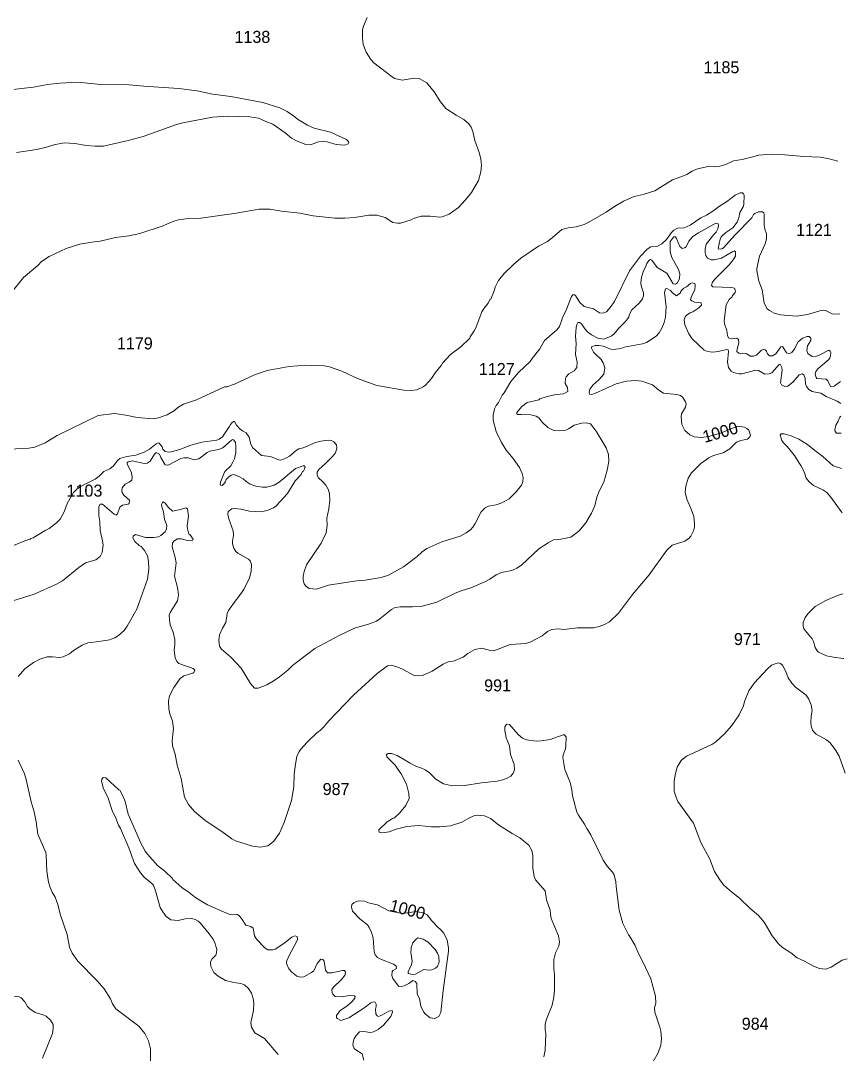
# Model space of a CAD drawing. Header units: kilometres. Extents: x 178.1 to 232.4, y 8228.7 to 8284.8.
# Drawn here: x 221.18 to 232.17, y 8251.47 to 8265.22 of the extents above; entities that cross this region are included whole.
import ezdxf

# ---------------------------------------------------------------- set-up
doc = ezdxf.new("R2010")
doc.units = ezdxf.units.KM
for name, color, linetype in [('1', 7, 'Continuous'), ('2', 7, 'Continuous'), ('21', 7, 'Continuous'), ('61', 7, 'Continuous')]:
    doc.layers.add(name, color=color, linetype=linetype)
doc.styles.add('dgn002', font='dgn002.shx')

msp = doc.modelspace()

# ---------------------------------------------------------------- linework, layer by layer
at = {"layer": '1', "color": 5, "linetype": 'Continuous', "lineweight": 13, "flags": 128}
for points in [[(229.3556, 8260.4304), (229.2322, 8260.4232), (229.0969, 8260.3851), (228.822, 8260.2598), (228.77, 8260.2462), (228.7421, 8260.2493), (228.7344, 8260.2745), (228.7464, 8260.3139), (228.7854, 8260.3676), (228.867, 8260.4395), (228.9316, 8260.5129), (228.9449, 8260.5983), (228.9228, 8260.667), (228.894, 8260.7084), (228.8233, 8260.7744), (228.7962, 8260.8093), (228.768, 8260.8617), (228.7678, 8260.8765), (228.8155, 8260.8958), (228.8634, 8260.8961), (228.9246, 8260.8864), (229.023, 8260.8469), (229.0602, 8260.8436), (229.1589, 8260.8576), (229.2025, 8260.8748), (229.4463, 8260.919), (229.4986, 8260.9377), (229.6259, 8261.021), (229.6652, 8261.0635), (229.7038, 8261.128), (229.734, 8261.2004), (229.7532, 8261.2747), (229.7614, 8261.4081), (229.7401, 8261.6023), (229.7503, 8261.648), (229.7703, 8261.6529), (229.82, 8261.6257), (229.8455, 8261.5957), (229.8971, 8261.5585), (229.9494, 8261.5978), (229.9575, 8261.6184), (229.997, 8261.6587), (230.0287, 8261.6752), (230.0854, 8261.7215), (230.1055, 8261.7307), (230.1398, 8261.7219), (230.1465, 8261.7002), (230.1432, 8261.6361), (230.0983, 8261.5529), (230.0859, 8261.5041), (230.0997, 8261.49), (230.1375, 8261.4706), (230.226, 8261.4642), (230.2306, 8261.4323), (230.1943, 8261.3949), (230.1144, 8261.3426), (230.0776, 8261.3305), (230.0294, 8261.3003), (230.0148, 8261.2771), (230.0019, 8261.2352), (230.0102, 8261.1696), (230.0611, 8261.0509), (230.1052, 8260.9859), (230.2636, 8260.8337), (230.3096, 8260.8168), (230.382, 8260.8074), (230.4521, 8260.817), (230.5607, 8260.8432), (230.5838, 8260.837), (230.5876, 8260.817), (230.5748, 8260.6748), (230.5909, 8260.6039), (230.6259, 8260.554), (230.6577, 8260.5357), (230.7319, 8260.521), (230.7671, 8260.5209), (230.9507, 8260.5684), (230.986, 8260.565), (231.0727, 8260.5161), (231.1302, 8260.5175), (231.1638, 8260.5309), (231.2611, 8260.6439), (231.2755, 8260.6456), (231.297, 8260.6031), (231.3035, 8260.5677), (231.281, 8260.3991), (231.293, 8260.3741), (231.3361, 8260.3501), (231.3761, 8260.3548), (231.4486, 8260.4106), (231.5288, 8260.5036), (231.5694, 8260.5202), (231.5924, 8260.5043), (231.6083, 8260.4577), (231.615, 8260.3859)], [(229.903, 8260.2457), (229.7265, 8260.2613), (229.6639, 8260.3027), (229.578, 8260.3729), (229.4362, 8260.4235), (229.3556, 8260.4304)], [(231.615, 8260.3859), (231.6254, 8260.3526), (231.6589, 8260.3092), (231.7028, 8260.2853), (231.8164, 8260.2603)], [(224.5183, 8254.2788), (224.5415, 8254.3017), (224.6197, 8254.4084), (224.6829, 8254.5508), (224.7775, 8254.8429), (224.8086, 8255.0232), (224.8153, 8255.1952), (224.8299, 8255.3286), (224.8515, 8255.4281), (224.8795, 8255.4939), (224.9009, 8255.5269), (224.9853, 8255.6211), (225.1143, 8255.7436), (225.1625, 8255.7789), (225.2086, 8255.8232), (225.2747, 8255.905), (225.6048, 8256.244), (225.9198, 8256.5309), (226.0564, 8256.6329), (226.109, 8256.6426), (226.1903, 8256.6178), (226.2562, 8256.5898), (226.4194, 8256.5033), (226.5188, 8256.508), (226.6472, 8256.5656), (226.7972, 8256.6584), (226.8599, 8256.6869), (226.9319, 8256.6976), (227.0609, 8256.752), (227.1211, 8256.7984), (227.2175, 8256.8503), (227.3083, 8256.8681), (227.4234, 8256.8405), (227.4705, 8256.8355), (227.6876, 8256.9177), (227.8956, 8256.9328), (227.96, 8256.9522), (228.1105, 8257.0347), (228.1843, 8257.0931), (228.2407, 8257.1184), (228.3258, 8257.1274), (228.3986, 8257.1198), (228.5829, 8257.1399), (228.7962, 8257.1416), (228.8676, 8257.156), (228.9402, 8257.1839), (229.0068, 8257.222), (229.1256, 8257.334), (229.3117, 8257.5837), (229.5364, 8257.8467), (229.7681, 8258.1752), (229.8395, 8258.2396), (230.0091, 8258.2925), (230.0726, 8258.3358), (230.079, 8258.3522), (230.0899, 8258.3594), (230.1219, 8258.4287), (230.1352, 8258.4839), (230.1381, 8258.5271), (230.1289, 8258.6197), (230.0939, 8258.7201), (230.035, 8258.8511), (230.014, 8258.9458), (230.0204, 8259.0247), (230.0545, 8259.1316), (230.0973, 8259.2023), (230.222, 8259.3251), (230.3263, 8259.4039), (230.3886, 8259.4327), (230.5178, 8259.4672), (230.6075, 8259.5234), (230.697, 8259.6116), (230.7516, 8259.6317), (230.8406, 8259.6512), (230.8739, 8259.68), (230.8805, 8259.7027), (230.8575, 8259.7719), (230.835, 8259.793), (230.7998, 8259.8112), (230.7107, 8259.8223), (230.4836, 8259.7287), (230.324, 8259.6873), (230.2296, 8259.6725), (230.1342, 8259.683), (230.0759, 8259.7094), (230.0101, 8259.7654), (229.9688, 8259.8467), (229.9591, 8259.9457), (229.9651, 8259.9852), (230.0178, 8260.0775), (230.0247, 8260.1192), (230.0184, 8260.1466), (229.9804, 8260.2031), (229.949, 8260.2309), (229.903, 8260.2457)], [(231.8164, 8260.2603), (231.8889, 8260.2193), (232.0336, 8260.155)], [(232.0336, 8260.155), (232.0807, 8260.1242), (232.0815, 8260.1237)], [(232.0835, 8259.9574), (232.0697, 8259.9434), (232.048, 8259.8895), (232.0153, 8259.8351), (232.0017, 8259.7763), (232.0068, 8259.7506), (232.0248, 8259.7317), (232.0807, 8259.7308), (232.0862, 8259.7307)], [(221.8278, 8256.796), (221.8811, 8256.8374), (221.9958, 8256.9095), (222.0698, 8256.9409), (222.2146, 8256.9575), (222.3594, 8256.9826), (222.4276, 8257.0086), (222.4804, 8257.038), (222.5531, 8257.1048), (222.5928, 8257.1617), (222.7234, 8257.3876), (222.7737, 8257.5395), (222.8648, 8257.786), (222.8794, 8257.9185), (222.8764, 8258.0205), (222.8623, 8258.0962), (222.8252, 8258.167), (222.778, 8258.2239), (222.7519, 8258.2373), (222.6965, 8258.288), (222.6695, 8258.3355), (222.672, 8258.3597), (222.705, 8258.3822), (222.8392, 8258.3432), (222.947, 8258.3416), (223.01, 8258.3494), (223.0425, 8258.3679), (223.0972, 8258.4161), (223.1181, 8258.4586), (223.1215, 8258.5014), (223.0898, 8258.5868), (223.0758, 8258.6823), (223.0544, 8258.7481), (223.0509, 8258.7819), (223.0618, 8258.808), (223.0744, 8258.8148), (223.0968, 8258.799), (223.1451, 8258.7393), (223.1983, 8258.6926), (223.3019, 8258.7135), (223.3733, 8258.7361), (223.3945, 8258.7214), (223.4078, 8258.6239), (223.3901, 8258.4959), (223.3937, 8258.4571), (223.4155, 8258.3875), (223.4283, 8258.38), (223.47, 8258.3218), (223.4648, 8258.3079), (223.4079, 8258.2989), (223.3109, 8258.3264), (223.2636, 8258.325), (223.212, 8258.2947), (223.1959, 8258.2658), (223.1929, 8258.2168), (223.2319, 8258.0775), (223.2433, 8258.0058), (223.2236, 8257.8255), (223.2618, 8257.6782), (223.2745, 8257.5804), (223.2611, 8257.4989), (223.1635, 8257.3455), (223.1529, 8257.3104), (223.1544, 8257.2461), (223.1658, 8257.1802), (223.2052, 8257.0814), (223.2266, 8256.9836), (223.2285, 8256.9169), (223.2187, 8256.8454), (223.2306, 8256.7414), (223.2555, 8256.6904), (223.2825, 8256.6664), (223.473, 8256.5986), (223.4932, 8256.5763), (223.4802, 8256.546), (223.4665, 8256.5355), (223.3462, 8256.4998), (223.2995, 8256.4666), (223.2131, 8256.3482), (223.1557, 8256.2362), (223.143, 8256.1655), (223.148, 8256.0628), (223.1613, 8255.9969), (223.1956, 8255.8989), (223.2086, 8255.8018), (223.1924, 8255.6363), (223.197, 8255.5714), (223.2301, 8255.461), (223.2568, 8255.3155), (223.3126, 8255.1344), (223.3568, 8254.889), (223.4093, 8254.7902), (223.4875, 8254.6984), (223.63, 8254.5761), (223.8507, 8254.429)], [(221.6954, 8256.745), (221.7442, 8256.756), (221.8278, 8256.796)], [(221.1463, 8256.4948), (221.233, 8256.5933), (221.3467, 8256.6781)], [(221.3467, 8256.6781), (221.4343, 8256.7225), (221.5299, 8256.7528), (221.599, 8256.7547), (221.6954, 8256.745)], [(222.9027, 8251.3329), (222.9042, 8251.5403), (222.8782, 8251.6449), (222.8269, 8251.7444), (222.7473, 8251.8419), (222.4407, 8252.0733), (222.4006, 8252.1395), (222.3741, 8252.2052), (222.2891, 8252.3363), (222.1927, 8252.4445), (221.937, 8252.7084), (221.86, 8252.8143), (221.8276, 8252.8941), (221.7969, 8253.0629), (221.7021, 8253.3295), (221.6711, 8253.4602), (221.6364, 8253.559), (221.5982, 8253.6226), (221.57, 8253.6884), (221.5492, 8253.7575), (221.526, 8253.9056), (221.5183, 8254.1172), (221.5118, 8254.1534), (221.4067, 8254.397), (221.3836, 8254.5607), (221.3555, 8254.6933), (221.3157, 8254.8265), (221.2518, 8255.1245), (221.2301, 8255.1977), (221.1429, 8255.3787)], [(223.8507, 8254.429), (223.9842, 8254.3315), (224.0318, 8254.3073), (224.2581, 8254.2347), (224.3626, 8254.2233)], [(224.3626, 8254.2233), (224.4629, 8254.2422), (224.5183, 8254.2788)], [(225.8142, 8253.4796), (225.9211, 8253.4568), (226.0717, 8253.377), (226.2522, 8253.3417), (226.3568, 8253.3515), (226.4275, 8253.3656), (226.5294, 8253.3504), (226.581, 8253.3226), (226.6457, 8253.2423), (226.7247, 8253.1583), (226.7608, 8253.1286), (226.8019, 8253.0777), (226.8482, 8252.9847), (226.8668, 8252.8846), (226.8677, 8252.8389), (226.7974, 8252.317), (226.764, 8252.0243), (226.736, 8251.97), (226.6827, 8251.9437), (226.6244, 8251.9536), (226.5617, 8251.9996), (226.5317, 8252.0332), (226.4994, 8252.1091), (226.4795, 8252.2078), (226.4511, 8252.2695), (226.4443, 8252.4082), (226.4226, 8252.4376), (226.3926, 8252.4487), (226.3396, 8252.407), (226.2749, 8252.3761), (226.2357, 8252.3684), (226.1993, 8252.3723), (226.1257, 8252.4755), (226.1124, 8252.5155), (226.1161, 8252.5679), (226.1262, 8252.5809), (226.176, 8252.609), (226.1713, 8252.6377), (226.1363, 8252.6679), (225.9527, 8252.737), (225.9231, 8252.7568), (225.8931, 8252.7902), (225.8793, 8252.8302), (225.8631, 8253.0182), (225.844, 8253.0875), (225.8134, 8253.1551), (225.7891, 8253.1901), (225.6881, 8253.2697), (225.5901, 8253.372), (225.5774, 8253.4239), (225.5827, 8253.4585), (225.6061, 8253.4828), (225.644, 8253.5007), (225.6802, 8253.5072), (225.7501, 8253.5041), (225.8142, 8253.4796)], [(220.5167, 8252.1216), (220.5564, 8252.1391), (220.7388, 8252.1775), (220.8715, 8252.2301), (221.0154, 8252.2414), (221.0855, 8252.2397), (221.1562, 8252.2298), (221.1823, 8252.2166), (221.2309, 8252.1649), (221.2694, 8252.1039), (221.2995, 8252.0711), (221.3696, 8252.0246), (221.4772, 8251.9918), (221.5177, 8251.973), (221.5763, 8251.9217), (221.6102, 8251.8644), (221.6104, 8251.8086), (221.6017, 8251.7429), (221.4687, 8251.4145)]]:
    msp.add_lwpolyline(points, dxfattribs=at)
at = {"layer": '2', "color": 3, "linetype": 'Continuous', "lineweight": 0, "flags": 128}
for points in [[(225.783, 8265.2599), (225.7357, 8265.1434), (225.7224, 8265.0928), (225.7223, 8264.9866), (225.7324, 8264.9011), (225.7711, 8264.798), (225.832, 8264.6998), (225.8726, 8264.6551), (226.1161, 8264.4682), (226.1541, 8264.4464), (226.2499, 8264.4253), (226.4109, 8264.4531), (226.4766, 8264.4498), (226.5781, 8264.3921), (226.6764, 8264.2709), (226.7613, 8264.1364), (226.8327, 8264.0469), (226.9694, 8263.9581), (227.0698, 8263.9024), (227.1375, 8263.8426), (227.1655, 8263.8006), (227.19, 8263.7418), (227.216, 8263.6221), (227.2738, 8263.4619), (227.2942, 8263.3777), (227.304, 8263.2916), (227.2972, 8263.2057), (227.2666, 8263.09), (227.1723, 8262.9306), (227.0923, 8262.834), (226.9977, 8262.733), (226.8732, 8262.6419), (226.782, 8262.6055), (226.746, 8262.6014), (226.6216, 8262.6177), (226.5024, 8262.6144), (226.4022, 8262.586), (226.3693, 8262.5697), (226.2259, 8262.5224), (226.1865, 8262.5224), (226.1278, 8262.5337), (226.0243, 8262.5967), (225.9137, 8262.6292), (225.8052, 8262.6277), (225.6162, 8262.5965), (225.4859, 8262.5883), (225.3542, 8262.5916)], [(221.9372, 8264.4005), (221.6975, 8264.3858), (221.5322, 8264.3659), (221.349, 8264.3331), (221.0716, 8264.3031)], [(222.6179, 8264.3642), (222.238, 8264.3661), (221.9372, 8264.4005)], [(223.7287, 8264.2408), (223.5258, 8264.282), (223.2785, 8264.3164), (222.8141, 8264.3446), (222.6179, 8264.3642)], [(221.12, 8263.4638), (221.3931, 8263.5036), (221.5193, 8263.534), (221.619, 8263.5672), (221.758, 8263.5921), (221.8962, 8263.5808), (222.0535, 8263.5544), (222.1621, 8263.548), (222.2802, 8263.5497), (222.608, 8263.6236), (222.8055, 8263.6779), (223.2493, 8263.8356), (223.3316, 8263.857), (223.7286, 8263.9313), (223.9248, 8263.9477), (224.2225, 8263.9394), (224.3402, 8263.9194), (224.4384, 8263.8738), (224.5304, 8263.8405), (224.6934, 8263.7255), (224.777, 8263.6557), (224.8544, 8263.6156), (224.9693, 8263.5716), (225.0323, 8263.5662), (225.1374, 8263.6031), (225.1903, 8263.6086), (225.2541, 8263.6038), (225.3706, 8263.5708), (225.4859, 8263.5628), (225.5323, 8263.5777), (225.5407, 8263.5981), (225.5344, 8263.6118), (225.5085, 8263.6345), (225.2979, 8263.7341), (225.0803, 8263.7851), (224.9923, 8263.8255), (224.8599, 8263.9064), (224.8218, 8263.9395), (224.7197, 8264.0086), (224.6225, 8264.0596), (224.3988, 8264.1303), (223.9723, 8264.209), (223.7287, 8264.2408)], [(227.7292, 8261.9714), (227.8296, 8262.0569), (228.0623, 8262.2158), (228.1819, 8262.2808), (228.2459, 8262.327), (228.3728, 8262.437), (228.4555, 8262.4631), (228.564, 8262.475), (228.6706, 8262.5052), (228.7315, 8262.5346), (228.9637, 8262.6692), (229.0746, 8262.7464), (229.1926, 8262.8156), (229.3369, 8262.8762), (229.456, 8262.9029), (229.6078, 8262.9543), (229.8426, 8263.1009), (229.9557, 8263.138), (230.0374, 8263.1723), (230.1066, 8263.2132), (230.1774, 8263.2457), (230.3185, 8263.2762), (230.4166, 8263.2746), (230.4758, 8263.2829), (230.5518, 8263.3053), (230.6537, 8263.3535), (230.7726, 8263.372), (230.9127, 8263.4035), (230.9895, 8263.4291), (231.1573, 8263.4408), (231.3397, 8263.4324), (231.5919, 8263.408), (231.8084, 8263.4013), (231.9078, 8263.3847), (232.0434, 8263.3459)], [(232.0674, 8261.3156), (232.0003, 8261.3129), (231.9694, 8261.3187), (231.8773, 8261.3619), (231.8571, 8261.3651), (231.8041, 8261.3583), (231.6406, 8261.3091), (231.4937, 8261.2879), (231.2793, 8261.3046), (231.1962, 8261.3276), (231.1337, 8261.3596), (231.103, 8261.3851), (231.0632, 8261.4604), (231.0352, 8261.6375), (230.9919, 8261.7522), (230.9647, 8261.8871), (230.9649, 8261.9213), (231.0009, 8262.0839), (231.0749, 8262.2492), (231.093, 8262.3163), (231.0929, 8262.3815), (231.0726, 8262.4435), (231.0636, 8262.4954), (231.0632, 8262.6415), (231.0577, 8262.6614), (231.0411, 8262.6749), (230.9868, 8262.6755), (230.9402, 8262.6526), (230.9232, 8262.6369), (230.8983, 8262.5944), (230.6755, 8262.3648), (230.5219, 8262.1948), (230.5006, 8262.1807), (230.4573, 8262.176), (230.4531, 8262.1879), (230.4771, 8262.3104), (230.4918, 8262.3397), (230.5538, 8262.3991), (230.647, 8262.4632), (230.7059, 8262.5382), (230.7274, 8262.5942), (230.7405, 8262.6643), (230.7852, 8262.7413), (230.795, 8262.7726), (230.7957, 8262.8961), (230.7901, 8262.9138), (230.7741, 8262.9279), (230.7438, 8262.9286), (230.6761, 8262.8955), (230.5646, 8262.8055), (230.4698, 8262.7476), (230.3829, 8262.6811), (230.2974, 8262.6299), (230.2201, 8262.5938), (230.0785, 8262.4977), (230.0009, 8262.4612), (229.9103, 8262.4548), (229.8602, 8262.4294), (229.8297, 8262.398), (229.7659, 8262.3048), (229.7016, 8262.2504), (229.636, 8262.2128), (229.5568, 8262.2064), (229.5086, 8262.1754), (229.4196, 8262.085), (229.2714, 8261.8871), (229.0713, 8261.4816), (229.0174, 8261.3999), (228.9666, 8261.3426), (228.9209, 8261.3252), (228.8753, 8261.3306), (228.793, 8261.3818), (228.6716, 8261.4149), (228.6139, 8261.4663), (228.5538, 8261.5621), (228.542, 8261.5711), (228.5185, 8261.5721), (228.5029, 8261.5492), (228.4317, 8261.3643), (228.3816, 8261.2635), (228.3408, 8261.1497), (228.3084, 8261.1024), (228.1443, 8260.9641), (228.08, 8260.8513), (227.9767, 8260.7241), (227.9507, 8260.6824), (227.7985, 8260.5363), (227.6937, 8260.415), (227.6056, 8260.2679), (227.5787, 8260.2338), (227.5294, 8260.1359), (227.5019, 8260.0996), (227.4792, 8260.0557), (227.4602, 8259.9697), (227.4587, 8259.9027)], [(224.3483, 8262.7086), (224.0162, 8262.6525), (223.5711, 8262.5897)], [(225.3542, 8262.5916), (225.0645, 8262.6228), (224.8874, 8262.6554), (224.6467, 8262.6824), (224.4903, 8262.7117), (224.3483, 8262.7086)], [(223.5711, 8262.5897), (223.3743, 8262.5799), (223.2763, 8262.5683), (223.2119, 8262.549), (223.0604, 8262.4817), (222.7641, 8262.3877), (222.616, 8262.3564), (222.4382, 8262.3333), (222.2359, 8262.2847), (222.1215, 8262.2721), (221.9628, 8262.2424), (221.7837, 8262.1877), (221.5584, 8262.0798), (221.4565, 8262.0131), (221.4047, 8261.9595), (221.2139, 8261.8014), (221.0497, 8261.5963)], [(229.926, 8261.9067), (229.8373, 8262.0677), (229.8127, 8262.1399), (229.8143, 8262.2781), (229.8617, 8262.3408), (229.883, 8262.341), (229.8989, 8262.3178), (229.9431, 8262.2125), (229.972, 8262.1882), (230.0061, 8262.1931), (230.0246, 8262.2081), (230.0631, 8262.2859), (230.1154, 8262.3462), (230.1889, 8262.3952), (230.4225, 8262.522), (230.4421, 8262.5206), (230.4515, 8262.5127), (230.4574, 8262.4934), (230.449, 8262.4471), (230.4233, 8262.4045), (230.3935, 8262.374), (230.2934, 8262.242), (230.2769, 8262.1781), (230.2769, 8262.1267), (230.2857, 8262.0932), (230.3111, 8262.0556), (230.3567, 8262.037), (230.3968, 8262.0352), (230.497, 8262.0556), (230.6451, 8262.1475), (230.669, 8262.1536), (230.6812, 8262.1407), (230.6829, 8262.0865), (230.6529, 8262.0364), (230.5971, 8261.9672), (230.4018, 8261.775), (230.3715, 8261.7274), (230.3622, 8261.6958), (230.3793, 8261.6785), (230.6312, 8261.6678), (230.6677, 8261.6582), (230.6833, 8261.6171), (230.678, 8261.5996), (230.6435, 8261.5589), (230.638, 8261.5444), (230.5977, 8261.5067), (230.5601, 8261.4367), (230.5319, 8261.2279), (230.5341, 8261.1834), (230.5675, 8261.0951), (230.5765, 8261.0246), (230.5929, 8260.9952), (230.6338, 8260.9851), (230.6957, 8260.9948), (230.7241, 8260.9766), (230.7257, 8260.9331), (230.6983, 8260.8312), (230.7008, 8260.8146), (230.7261, 8260.7934), (230.7499, 8260.7862), (230.8098, 8260.7903), (230.8328, 8260.7834), (230.8784, 8260.753), (230.921, 8260.7527), (230.96, 8260.7666), (231.023, 8260.8274), (231.048, 8260.8429), (231.0769, 8260.8394), (231.0946, 8260.8185), (231.1081, 8260.7843), (231.1347, 8260.7605), (231.1729, 8260.758), (231.2169, 8260.7864), (231.2862, 8260.8799), (231.3013, 8260.8827), (231.3105, 8260.8772), (231.3595, 8260.798), (231.3926, 8260.7911), (231.415, 8260.7936), (231.4313, 8260.8034), (231.4674, 8260.852), (231.5134, 8260.9457), (231.575, 8260.9922), (231.6365, 8261.0157), (231.6601, 8261.0161), (231.6851, 8260.9936), (231.6841, 8260.9616), (231.6378, 8260.8922), (231.6297, 8260.8233), (231.6447, 8260.791), (231.7005, 8260.7515), (231.7604, 8260.753), (231.7969, 8260.7658), (231.9215, 8260.8335), (231.9403, 8260.8221)], [(227.0358, 8257.6321), (227.162, 8257.6706), (227.3583, 8257.7554), (227.4176, 8257.7869), (227.498, 8257.8432), (227.572, 8257.8744), (227.7087, 8257.9042), (227.7751, 8257.9328), (227.8362, 8257.9733), (228.0673, 8258.1892), (228.1893, 8258.2714), (228.264, 8258.3091), (228.3607, 8258.3193), (228.4926, 8258.3461), (228.5971, 8258.4249), (228.6926, 8258.5387), (228.7685, 8258.6635), (228.8117, 8258.763), (228.8407, 8258.8791), (228.8692, 8258.9598), (228.9316, 8259.0783), (228.976, 8259.2355), (228.9993, 8259.3547), (228.9944, 8259.4443), (228.9631, 8259.5365), (228.829, 8259.7584), (228.7533, 8259.8539), (228.6949, 8259.8657), (228.6379, 8259.8628), (228.5369, 8259.8343), (228.4621, 8259.7881), (228.4243, 8259.7718), (228.3459, 8259.7604), (228.2656, 8259.7674), (228.1858, 8259.8066), (228.1172, 8259.8707), (228.0661, 8259.9331), (228.034, 8259.9574), (227.9604, 8259.9718), (227.834, 8259.9791), (227.7873, 8259.976), (227.7734, 8259.9868), (227.7738, 8260.0043), (227.8356, 8260.0813), (227.9115, 8260.1356), (228.0665, 8260.175), (228.0795, 8260.1848), (228.1796, 8260.2192), (228.2742, 8260.2393), (228.3897, 8260.2519), (228.4138, 8260.2602), (228.4524, 8260.2855), (228.4478, 8260.338), (228.4185, 8260.3905), (228.42, 8260.4608), (228.4286, 8260.4795), (228.4666, 8260.518), (228.5361, 8260.5603), (228.5728, 8260.6049), (228.5763, 8260.6742), (228.555, 8260.775), (228.5616, 8260.9241), (228.555, 8261.0186), (228.564, 8261.1336), (228.5743, 8261.1745), (228.5877, 8261.2001), (228.6121, 8261.2021), (228.6361, 8261.1849), (228.678, 8261.1174), (228.7163, 8261.0789), (228.7696, 8261.039), (228.8523, 8260.9921), (228.9333, 8260.9804), (229.0289, 8261.0196), (229.0662, 8261.0471), (229.1334, 8261.1319), (229.215, 8261.2089), (229.2638, 8261.275), (229.2702, 8261.3041), (229.3045, 8261.3706), (229.4027, 8261.4592), (229.4466, 8261.5177), (229.4569, 8261.5579), (229.4569, 8261.5966), (229.429, 8261.6896), (229.4241, 8261.7291), (229.4316, 8261.8046), (229.4571, 8261.887), (229.4802, 8261.9272), (229.5012, 8261.9851), (229.5313, 8262.0255), (229.5523, 8262.0382), (229.5707, 8262.0329), (229.6401, 8261.935), (229.7707, 8261.8577)], [(227.53, 8261.7592), (227.6074, 8261.8534), (227.7292, 8261.9714)], [(229.7707, 8261.8577), (229.8529, 8261.7156), (229.8846, 8261.7102), (229.9097, 8261.7296), (229.9359, 8261.7882)], [(229.9359, 8261.7882), (229.9408, 8261.8475), (229.926, 8261.9067)], [(227.4177, 8261.5061), (227.4273, 8261.514), (227.47, 8261.6099), (227.4888, 8261.6729), (227.53, 8261.7592)], [(221.0256, 8259.5167), (221.2872, 8259.5316), (221.3669, 8259.5448), (221.5053, 8259.6024), (221.6649, 8259.7008), (222.2077, 8259.965), (222.4236, 8259.9908), (222.5777, 8259.9695), (222.7252, 8259.9384), (222.9445, 8259.9217), (223.011, 8259.9335), (223.1268, 8259.9755), (223.2224, 8260.0328), (223.2681, 8260.0714), (223.3428, 8260.1145), (223.5153, 8260.1746), (223.8897, 8260.3442), (223.9196, 8260.3469), (224.0192, 8260.3828), (224.2859, 8260.5076), (224.4549, 8260.5635), (224.7497, 8260.6161), (224.9676, 8260.6327), (225.0473, 8260.6295), (225.0862, 8260.6359), (225.2138, 8260.6264), (225.2824, 8260.6125), (225.4457, 8260.5537), (225.6564, 8260.4567), (225.9132, 8260.363), (226.2711, 8260.3016), (226.3698, 8260.2971), (226.4457, 8260.3051), (226.5281, 8260.3461), (226.5584, 8260.3695), (226.6391, 8260.4554), (226.6868, 8260.534), (226.7685, 8260.6305), (226.7846, 8260.6588), (226.8915, 8260.7764), (227.0302, 8260.8789), (227.1519, 8260.9949), (227.156, 8261.0111), (227.2093, 8261.0891), (227.2302, 8261.1305), (227.311, 8261.3444), (227.3383, 8261.3926), (227.3948, 8261.4596), (227.4177, 8261.5061)], [(231.9403, 8260.8221), (231.9486, 8260.8013), (231.9473, 8260.7602), (231.9373, 8260.7316), (231.9211, 8260.7086)], [(231.9211, 8260.7086), (231.7784, 8260.5838), (231.7514, 8260.548)], [(231.7514, 8260.548), (231.7435, 8260.511), (231.7542, 8260.4703), (231.7643, 8260.4584), (231.888, 8260.4483), (231.9085, 8260.4273), (231.9436, 8260.3522), (231.9616, 8260.3467), (231.993, 8260.3543), (232.0781, 8260.4153)], [(227.8466, 8259.1921), (227.8586, 8259.1415), (227.853, 8259.0866), (227.8359, 8259.04), (227.7661, 8258.95), (227.6729, 8258.8564), (227.5745, 8258.802), (227.4999, 8258.7761), (227.4001, 8258.7592), (227.3539, 8258.7353), (227.2997, 8258.6844), (227.2228, 8258.5287), (227.1904, 8258.4799), (227.157, 8258.4448), (227.1015, 8258.4025), (227.0225, 8258.3614), (226.7757, 8258.2839), (226.5795, 8258.1974), (226.5167, 8258.1531), (226.448, 8258.0881), (226.2687, 8257.9531), (226.0699, 8257.8421), (225.9691, 8257.8099), (225.7565, 8257.7723), (225.6413, 8257.7639), (225.2693, 8257.7065), (225.1106, 8257.6537), (225.0134, 8257.6627), (224.9688, 8257.6944), (224.9486, 8257.7268), (224.9356, 8257.7747), (224.9339, 8257.8254), (224.9455, 8257.8912), (224.9796, 8257.9769), (225.174, 8258.2675), (225.2401, 8258.4048), (225.2514, 8258.5029), (225.2479, 8258.5993), (225.2748, 8258.7215), (225.2876, 8258.8387), (225.2828, 8258.9162), (225.2689, 8258.9749), (225.2333, 8259.0394), (225.1911, 8259.0882), (225.1371, 8259.1346), (225.1216, 8259.1646), (225.1185, 8259.2093), (225.1401, 8259.2457), (225.2317, 8259.3242), (225.3204, 8259.4148), (225.3633, 8259.4699), (225.3813, 8259.53), (225.3763, 8259.5726), (225.3425, 8259.6149), (225.31, 8259.632), (225.2665, 8259.6384), (225.1692, 8259.6254), (225.0962, 8259.6048), (224.9341, 8259.5344), (224.8764, 8259.5199), (224.8397, 8259.4983), (224.7538, 8259.4258), (224.7049, 8259.3966), (224.6388, 8259.3722), (224.6043, 8259.374), (224.4978, 8259.4196), (224.3819, 8259.4347), (224.2598, 8259.5394), (224.2338, 8259.5972), (224.2137, 8259.676), (224.1772, 8259.7363), (224.127, 8259.7597), (224.0949, 8259.7846), (224.0491, 8259.835), (224.0214, 8259.8835), (224.0107, 8259.8854), (223.9894, 8259.8739), (223.9653, 8259.8454), (223.9506, 8259.8125), (223.8608, 8259.6821), (223.816, 8259.6486), (223.7846, 8259.6358), (223.5858, 8259.6122), (223.4395, 8259.5689), (223.2921, 8259.5134), (223.1791, 8259.4822), (223.1454, 8259.4789), (223.0968, 8259.486), (223.0694, 8259.515), (223.0573, 8259.5497), (223.021, 8259.5972), (223.0051, 8259.6018), (222.9779, 8259.5868), (222.8898, 8259.5148), (222.8177, 8259.4755)], [(227.4587, 8259.9027), (227.5001, 8259.7532), (227.5717, 8259.6036), (227.6329, 8259.5018), (227.7257, 8259.3927)], [(223.6944, 8259.4886), (223.8095, 8259.5119), (223.864, 8259.5354), (223.9786, 8259.638), (223.9992, 8259.6451), (224.0127, 8259.6376), (224.0332, 8259.6064), (224.04, 8259.5504), (224.0384, 8259.4714), (224.0187, 8259.3891), (224.0005, 8259.3424), (223.9708, 8259.2963), (223.8941, 8259.2177), (223.8767, 8259.1902), (223.8326, 8259.0758), (223.831, 8259.0437), (223.8383, 8259.0361), (223.8553, 8259.0333), (223.8946, 8259.0753), (223.8972, 8259.0918), (223.9066, 8259.0977), (223.9118, 8259.1133), (223.9457, 8259.149), (223.9775, 8259.1697), (224.0088, 8259.1778), (224.0687, 8259.1582), (224.1348, 8259.1236), (224.1756, 8259.0868), (224.2309, 8259.0512), (224.3044, 8259.0242), (224.3908, 8259.0099), (224.4508, 8259.0099), (224.5488, 8259.0388), (224.6167, 8259.0794), (224.8329, 8259.2596), (224.9321, 8259.2944), (224.9476, 8259.2938), (224.9583, 8259.2787), (224.9383, 8259.2257), (224.9264, 8259.2191), (224.9053, 8259.1792), (224.8269, 8259.0937), (224.7247, 8258.9275), (224.5733, 8258.763), (224.5377, 8258.7369), (224.4681, 8258.7065), (224.3815, 8258.6841), (224.2217, 8258.6937), (224.1032, 8258.7199), (224.0235, 8258.7299), (223.9854, 8258.7221), (223.9368, 8258.689), (223.9321, 8258.6461), (223.9456, 8258.5883), (224.0044, 8258.4303), (224.007, 8258.3751), (223.9923, 8258.2947), (223.9923, 8258.2566), (224.0122, 8258.2001), (224.0368, 8258.1573), (224.0641, 8258.133), (224.2058, 8258.0531), (224.2306, 8258.0333), (224.2488, 8257.9809), (224.2442, 8257.8878), (224.2205, 8257.8069), (224.1432, 8257.6497), (224.0663, 8257.5404), (224.0412, 8257.5146), (223.9416, 8257.371), (223.9224, 8257.3332), (223.9033, 8257.2125), (223.8596, 8257.1348), (223.8231, 8257.0459), (223.8129, 8256.9768), (223.8198, 8256.8944), (223.8463, 8256.8564), (223.972, 8256.752), (224.1101, 8256.6054), (224.2347, 8256.3987), (224.288, 8256.3391), (224.337, 8256.3386), (224.4493, 8256.3819), (224.5351, 8256.4297), (224.6194, 8256.4865), (224.728, 8256.5754), (224.7933, 8256.639), (225.0874, 8256.8653), (225.4194, 8257.0445), (225.6182, 8257.1355), (225.8178, 8257.1953), (225.9098, 8257.2304), (225.9526, 8257.2585), (226.1062, 8257.3843), (226.1566, 8257.4115)], [(232.0988, 8258.6686), (232.0857, 8258.6873), (231.9521, 8258.8781), (231.8946, 8258.9423), (231.8446, 8258.9773), (231.7213, 8259.0316), (231.66, 8259.0803), (231.624, 8259.1329), (231.5954, 8259.2166), (231.5531, 8259.2983), (231.4918, 8259.3871), (231.4666, 8259.4345), (231.3679, 8259.553), (231.3215, 8259.5997), (231.2999, 8259.6333), (231.2747, 8259.7095), (231.2913, 8259.7206), (231.3306, 8259.7221), (231.4239, 8259.696), (231.5233, 8259.6497), (231.6379, 8259.5793), (231.7351, 8259.4971), (231.8442, 8259.419), (231.9815, 8259.2951), (232.0774, 8259.2634), (232.0918, 8259.2586)], [(221.0722, 8257.5004), (221.3557, 8257.5889), (221.6528, 8257.7194), (221.7327, 8257.7662), (221.9508, 8257.9441), (222.0396, 8258.0053), (222.1782, 8258.0466), (222.2365, 8258.0888), (222.2606, 8258.1407), (222.2722, 8258.2395), (222.2655, 8258.2987), (222.2344, 8258.437), (222.2311, 8258.5548), (222.2146, 8258.6346), (222.2149, 8258.7537), (222.2356, 8258.7868), (222.2677, 8258.7856), (222.4204, 8258.6543), (222.4472, 8258.6412), (222.4663, 8258.6582), (222.4968, 8258.7452), (222.5335, 8258.7733), (222.6066, 8258.7873), (222.6194, 8258.7959), (222.6258, 8258.8367), (222.5504, 8258.9029), (222.5268, 8258.9417), (222.5208, 8258.9645), (222.5282, 8259.0018), (222.5663, 8259.0515), (222.6211, 8259.0777), (222.6574, 8259.1068), (222.659, 8259.1448), (222.6493, 8259.2034), (222.5934, 8259.3219), (222.5934, 8259.3333), (222.605, 8259.3471), (222.6664, 8259.3618), (222.8196, 8259.3262), (222.8609, 8259.3323), (222.8995, 8259.3573), (222.9558, 8259.4514), (222.9733, 8259.4671), (222.9885, 8259.4703), (223.0224, 8259.449), (223.0398, 8259.4076), (223.1009, 8259.3092), (223.1265, 8259.3031), (223.1474, 8259.3075), (223.3069, 8259.3913)], [(222.4701, 8259.3689), (222.4109, 8259.2935), (222.3644, 8259.2551)], [(222.8177, 8259.4755), (222.7098, 8259.437), (222.5883, 8259.4179), (222.4946, 8259.3914), (222.4701, 8259.3689)], [(223.3069, 8259.3913), (223.3468, 8259.4018), (223.4046, 8259.3998), (223.483, 8259.3754), (223.5478, 8259.3897)], [(223.5478, 8259.3897), (223.6555, 8259.4741), (223.6944, 8259.4886)], [(227.7257, 8259.3927), (227.8111, 8259.2752), (227.8466, 8259.1921)], [(222.3644, 8259.2551), (222.285, 8259.2183), (222.2192, 8259.1579), (222.1672, 8259.1199), (221.9732, 8259.0216), (221.9222, 8258.9841), (221.8805, 8258.939), (221.7964, 8258.7951), (221.7552, 8258.684), (221.7048, 8258.588), (221.6528, 8258.5352), (221.5565, 8258.4614), (221.5047, 8258.4366), (221.3426, 8258.3394), (221.3127, 8258.3297), (221.3052, 8258.3204), (221.257, 8258.3064), (221.0812, 8258.2348)], [(226.7091, 8257.4838), (226.9568, 8257.6008), (227.0358, 8257.6321)], [(232.1115, 8257.5921), (232.109, 8257.5914), (232.0371, 8257.571), (231.8822, 8257.5039), (231.7427, 8257.4258), (231.6428, 8257.3279), (231.6076, 8257.2795), (231.5809, 8257.2115), (231.5802, 8257.1686), (231.593, 8257.1249), (231.7034, 8256.9928), (231.7216, 8256.9604), (231.7406, 8256.8785), (231.767, 8256.8351), (231.7871, 8256.8147), (231.8941, 8256.7667), (231.9869, 8256.7484), (232.1136, 8256.7334), (232.1217, 8256.7324)], [(226.1566, 8257.4115), (226.2219, 8257.4197), (226.3857, 8257.4198), (226.5173, 8257.4295), (226.7091, 8257.4838)], [(232.1397, 8255.2083), (232.1313, 8255.2318), (232.059, 8255.433), (232.0151, 8255.5098), (231.9422, 8255.6107), (231.8943, 8255.6501), (231.7562, 8255.725), (231.7218, 8255.7574), (231.7073, 8255.7797), (231.6905, 8255.8337), (231.6857, 8255.8851), (231.689, 8255.9641), (231.7019, 8256.041), (231.6889, 8256.1155), (231.6556, 8256.1923), (231.6209, 8256.2429), (231.4806, 8256.3524), (231.4303, 8256.4057), (231.3842, 8256.4768), (231.3494, 8256.5611), (231.3069, 8256.6427), (231.2807, 8256.6673), (231.2554, 8256.6756), (231.1962, 8256.6591), (231.1612, 8256.6422), (231.108, 8256.5934), (230.9303, 8256.4025), (230.8595, 8256.3007), (230.8029, 8256.1609), (230.7869, 8256.1031), (230.733, 8255.985), (230.6338, 8255.843), (230.532, 8255.7247), (230.423, 8255.6257), (230.3666, 8255.5891), (230.0313, 8255.4313), (229.9616, 8255.376), (229.9086, 8255.2847), (229.8833, 8255.2042), (229.8649, 8255.1032), (229.8685, 8254.9672), (229.8834, 8254.9081), (229.9143, 8254.8297), (230.1233, 8254.5433), (230.2205, 8254.2865), (230.3407, 8254.0652), (230.4021, 8253.9001), (230.4722, 8253.786), (230.5248, 8253.7235), (230.6022, 8253.6493), (230.7392, 8253.5401), (230.8775, 8253.4085), (230.9878, 8253.3145), (231.0651, 8253.2258), (231.1708, 8253.0442), (231.2533, 8252.939), (231.3076, 8252.8885), (231.4161, 8252.8184), (231.5024, 8252.7522), (231.6017, 8252.7056), (231.7196, 8252.6385), (231.7986, 8252.6072), (231.8788, 8252.5988), (231.9557, 8252.626), (232.1028, 8252.7174), (232.1691, 8252.7375)], [(229.0672, 8253.8534), (229.0473, 8253.8886), (228.977, 8253.9714), (228.9212, 8254.0511), (228.7587, 8254.3884), (228.7048, 8254.4701), (228.6763, 8254.53), (228.5938, 8254.6482), (228.5728, 8254.6881), (228.5153, 8254.9054), (228.5071, 8254.9837), (228.4843, 8255.0818), (228.4146, 8255.255), (228.3855, 8255.4176), (228.3916, 8255.4521), (228.4212, 8255.5321), (228.4282, 8255.5723), (228.4315, 8255.6868), (228.4105, 8255.7163), (228.3926, 8255.7162), (228.2167, 8255.6559), (228.1005, 8255.6357), (228.0299, 8255.6324), (227.9023, 8255.6495), (227.8505, 8255.674), (227.7907, 8255.7217), (227.678, 8255.8537), (227.6361, 8255.8587), (227.6167, 8255.8224), (227.6139, 8255.7733), (227.6347, 8255.6757), (227.6777, 8255.5723), (227.6914, 8255.4563), (227.74, 8255.3202), (227.7433, 8255.2511), (227.7263, 8255.2082), (227.6955, 8255.1667), (227.6455, 8255.1389), (227.5893, 8255.1171), (227.5148, 8255.1003), (227.3064, 8255.0772), (227.0778, 8255.0414), (226.9179, 8255.0381), (226.7996, 8255.067), (226.698, 8255.1291), (226.6149, 8255.2102), (226.556, 8255.2506), (226.4984, 8255.2785), (226.4406, 8255.2962), (226.3569, 8255.3379), (226.1825, 8255.4432), (226.1067, 8255.4686), (226.0619, 8255.4701), (226.0403, 8255.4542), (226.0467, 8255.4252), (226.1538, 8255.3172), (226.2366, 8255.1991), (226.3074, 8255.0608), (226.3378, 8254.9376), (226.3411, 8254.8682), (226.2979, 8254.779), (226.2149, 8254.675), (226.1483, 8254.6136), (226.1294, 8254.6077), (226.0521, 8254.5594), (225.9414, 8254.4549), (225.9427, 8254.4231), (225.9808, 8254.4113), (226.077, 8254.4272), (226.1706, 8254.4604), (226.3116, 8254.498), (226.4695, 8254.5096), (226.6414, 8254.4949), (226.7531, 8254.4932), (226.8924, 8254.5083), (227.0449, 8254.5572), (227.1351, 8254.6086), (227.2026, 8254.6382), (227.2472, 8254.6476), (227.3444, 8254.6414), (227.4241, 8254.6033), (227.5309, 8254.522), (227.7132, 8254.4048), (227.8132, 8254.3479), (227.9356, 8254.2478), (227.9724, 8254.1798), (227.9886, 8254.1113), (227.9876, 8253.9423), (228.0072, 8253.8342), (228.0232, 8253.7894), (228.1518, 8253.6431), (228.1708, 8253.5241), (228.2169, 8253.3864), (228.2209, 8253.3312), (228.2331, 8253.2758)], [(224.4652, 8252.856), (224.4298, 8252.8787), (224.314, 8253), (224.2884, 8253.0454), (224.2681, 8253.1436), (224.2385, 8253.1666), (224.1713, 8253.1837), (224.1136, 8253.2725), (224.0807, 8253.3115), (224.0584, 8253.3259), (224.0317, 8253.3308), (223.9716, 8253.3262), (223.9456, 8253.3302), (223.6608, 8253.4549), (223.5061, 8253.5472), (223.4161, 8253.6208), (223.3226, 8253.6845), (223.2007, 8253.792), (223.1952, 8253.8049), (223.0957, 8253.9016), (222.9986, 8253.9791), (222.8642, 8254.1287), (222.8346, 8254.1709), (222.7618, 8254.3042), (222.7551, 8254.331), (222.6089, 8254.6622), (222.5654, 8254.8284), (222.5357, 8254.9074), (222.4947, 8254.9825), (222.4826, 8254.986), (222.3079, 8255.1439), (222.2737, 8255.1503), (222.2562, 8255.1287), (222.2542, 8255.106), (222.2723, 8255.0134), (222.3401, 8254.8736), (222.3949, 8254.7083), (222.444, 8254.6103), (222.4765, 8254.5163), (222.5028, 8254.4728), (222.6159, 8254.214), (222.6929, 8254.0074), (222.7694, 8253.8793), (222.8208, 8253.8227), (222.9219, 8253.7395), (222.942, 8253.7163), (222.9719, 8253.6432), (223.0327, 8253.4201), (223.0658, 8253.3628), (223.1128, 8253.3005), (223.1753, 8253.2542), (223.2712, 8253.2457), (223.3643, 8253.2673), (223.454, 8253.2734), (223.4968, 8253.2603), (223.5357, 8253.2392), (223.5654, 8253.2146), (223.6848, 8253.072), (223.7371, 8252.9986), (223.7603, 8252.9519), (223.7861, 8252.8619), (223.7816, 8252.815), (223.7704, 8252.7873), (223.7198, 8252.7341), (223.7008, 8252.6944), (223.7039, 8252.6347), (223.7442, 8252.5544), (223.8029, 8252.5054), (223.8991, 8252.4503), (224.0098, 8252.4216), (224.1051, 8252.4095), (224.1518, 8252.3928), (224.2082, 8252.3444), (224.2473, 8252.281), (224.2706, 8252.2111), (224.2787, 8252.1483), (224.2734, 8252.0499), (224.2376, 8251.8887), (224.2457, 8251.8275), (224.2926, 8251.7542), (224.4213, 8251.6755), (224.6017, 8251.4639)], [(229.0949, 8253.6999), (229.093, 8253.7598), (229.0672, 8253.8534)], [(229.3462, 8252.9136), (229.2693, 8253.0474), (229.2584, 8253.0545), (229.1821, 8253.2061), (229.1343, 8253.3845), (229.0949, 8253.6999)], [(228.2331, 8253.2758), (228.3294, 8253.0414), (228.3423, 8252.9651), (228.3326, 8252.908), (228.2901, 8252.8176)], [(224.8556, 8253.0332), (224.8224, 8253.0445), (224.781, 8253.0254), (224.6759, 8252.9398), (224.5634, 8252.8671)], [(225.7412, 8251.3908), (225.7187, 8251.4742), (225.6348, 8251.5258), (225.6128, 8251.5459), (225.594, 8251.593), (225.5965, 8251.6288), (225.6123, 8251.6791), (225.6367, 8251.718), (225.6823, 8251.7644), (225.7393, 8251.7707), (225.8282, 8251.7577), (225.8696, 8251.7656), (225.9302, 8251.7991), (226.0036, 8251.8531), (226.1015, 8251.9695), (226.1234, 8252.0261), (226.1186, 8252.0515), (226.0738, 8252.042), (225.9817, 8251.986), (225.935, 8251.969), (225.9158, 8251.9786), (225.8979, 8252.0067), (225.8934, 8252.0692), (225.9047, 8252.1026), (225.9047, 8252.1322), (225.8897, 8252.1605), (225.8646, 8252.1639), (225.8318, 8252.1512), (225.7382, 8252.0794), (225.5425, 8251.9541), (225.4327, 8251.9191), (225.384, 8251.9433), (225.3767, 8251.9559), (225.3753, 8251.9857), (225.426, 8252.0488), (225.5154, 8252.1086), (225.5867, 8252.1686), (225.6218, 8252.2134), (225.6231, 8252.2348), (225.6158, 8252.2447), (225.5471, 8252.2479), (225.4505, 8252.2317), (225.3614, 8252.2384), (225.3283, 8252.2657), (225.3183, 8252.286), (225.3155, 8252.3306), (225.337, 8252.3611), (225.4442, 8252.4622), (225.4912, 8252.5241), (225.4966, 8252.5611), (225.483, 8252.5807), (225.4549, 8252.5836), (225.3166, 8252.5493), (225.2588, 8252.551), (225.2321, 8252.5872), (225.2136, 8252.7073), (225.1952, 8252.7301), (225.1701, 8252.7336), (225.1212, 8252.6752), (225.0771, 8252.5796), (225.0463, 8252.5562), (224.9413, 8252.4998), (224.8959, 8252.4951), (224.8493, 8252.5086), (224.784, 8252.5592), (224.743, 8252.603), (224.7128, 8252.6756), (224.7116, 8252.7008), (224.7515, 8252.7885), (224.8511, 8252.9717), (224.858, 8252.996), (224.8556, 8253.0332)], [(226.5947, 8252.959), (226.5275, 8252.9998), (226.4594, 8253.0146), (226.4382, 8253.0001), (226.3932, 8252.9511), (226.3691, 8252.8882), (226.3642, 8252.8075), (226.3707, 8252.7986), (226.3852, 8252.7075), (226.374, 8252.6629), (226.3284, 8252.5624), (226.3281, 8252.5483), (226.3363, 8252.5406), (226.3839, 8252.528), (226.4285, 8252.5341), (226.5389, 8252.5935), (226.6029, 8252.5872), (226.645, 8252.5908), (226.6936, 8252.6111), (226.7194, 8252.6333), (226.741, 8252.6991), (226.7372, 8252.7697), (226.7196, 8252.8143), (226.6896, 8252.861), (226.5947, 8252.959)], [(229.5879, 8251.3714), (229.653, 8251.4883), (229.6904, 8251.587), (229.6972, 8251.6785), (229.689, 8251.7733), (229.6771, 8251.8284), (229.6087, 8252.0285), (229.6051, 8252.0837), (229.6247, 8252.1494), (229.6199, 8252.2408), (229.5552, 8252.4699), (229.4516, 8252.6996), (229.3873, 8252.8156), (229.3462, 8252.9136)], [(224.5634, 8252.8671), (224.5297, 8252.8579), (224.4652, 8252.856)], [(228.2901, 8252.8176), (228.2673, 8252.7269), (228.2653, 8252.6054)], [(228.2653, 8252.6054), (228.2735, 8252.5351), (228.2767, 8252.3246), (228.2685, 8252.2257), (228.2452, 8252.1191), (228.1685, 8251.936), (228.1525, 8251.8667), (228.153, 8251.7946), (228.1615, 8251.7378), (228.1532, 8251.5239), (228.1336, 8251.4323)]]:
    msp.add_lwpolyline(points, dxfattribs=at)

# ---------------------------------------------------------------- texts
at = {"layer": '21', "color": 7, "linetype": 'Continuous', "lineweight": 0, "style": 'dgn002'}
for s, p in [('1138', (224.0204, 8264.9216)), ('1185', (230.2575, 8264.5174)), ('1121', (231.4875, 8262.3546)), ('1179', (222.4577, 8260.844)), ('1127', (227.2701, 8260.5025)), ('971', (230.6617, 8256.911)), ('991', (227.3405, 8256.2949)), ('987', (225.193, 8254.9159)), ('984', (230.7658, 8251.794))]:
    msp.add_text(s, height=0.16, dxfattribs=at).set_placement(p)
at = {"layer": '21', "color": 6, "linetype": 'Continuous', "lineweight": 13, "true_color": 0xf000f0, "style": 'dgn002'}
msp.add_text('1103', height=0.16, dxfattribs=at).set_placement((221.7879, 8258.8854))
at = {"layer": '61', "color": 212, "linetype": 'Continuous', "lineweight": 0, "true_color": 0xd200d2, "style": 'dgn002'}
for rotation, p in [(16.23398, (230.2732, 8259.5992)), (345.40343, (226.0717, 8253.377))]:
    msp.add_text('1000', height=0.16, rotation=rotation, dxfattribs=at).set_placement(p)

doc.saveas('drawing.dxf')
